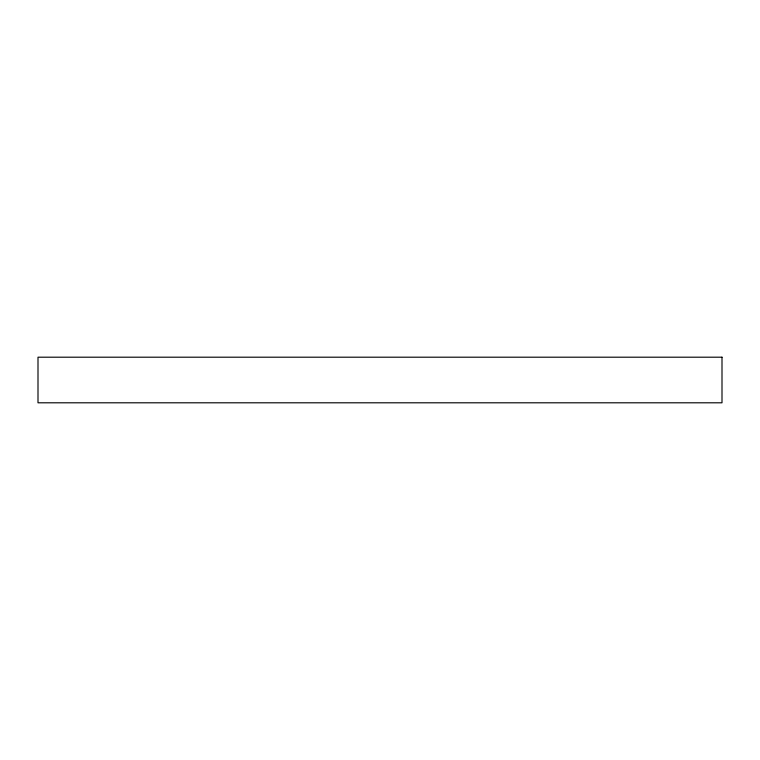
<?xml version="1.0" encoding="UTF-8"?>
<svg xmlns="http://www.w3.org/2000/svg" width="760" height="760" viewBox="0 0 760 760"><rect width="100%" height="100%" fill="white"/><g stroke="black" fill="none" stroke-linecap="round" stroke-linejoin="round"><path stroke-width="1.14" d="M722 357.2L38 357.2L38 402.8L722 402.8L722 357.2"/></g></svg>
